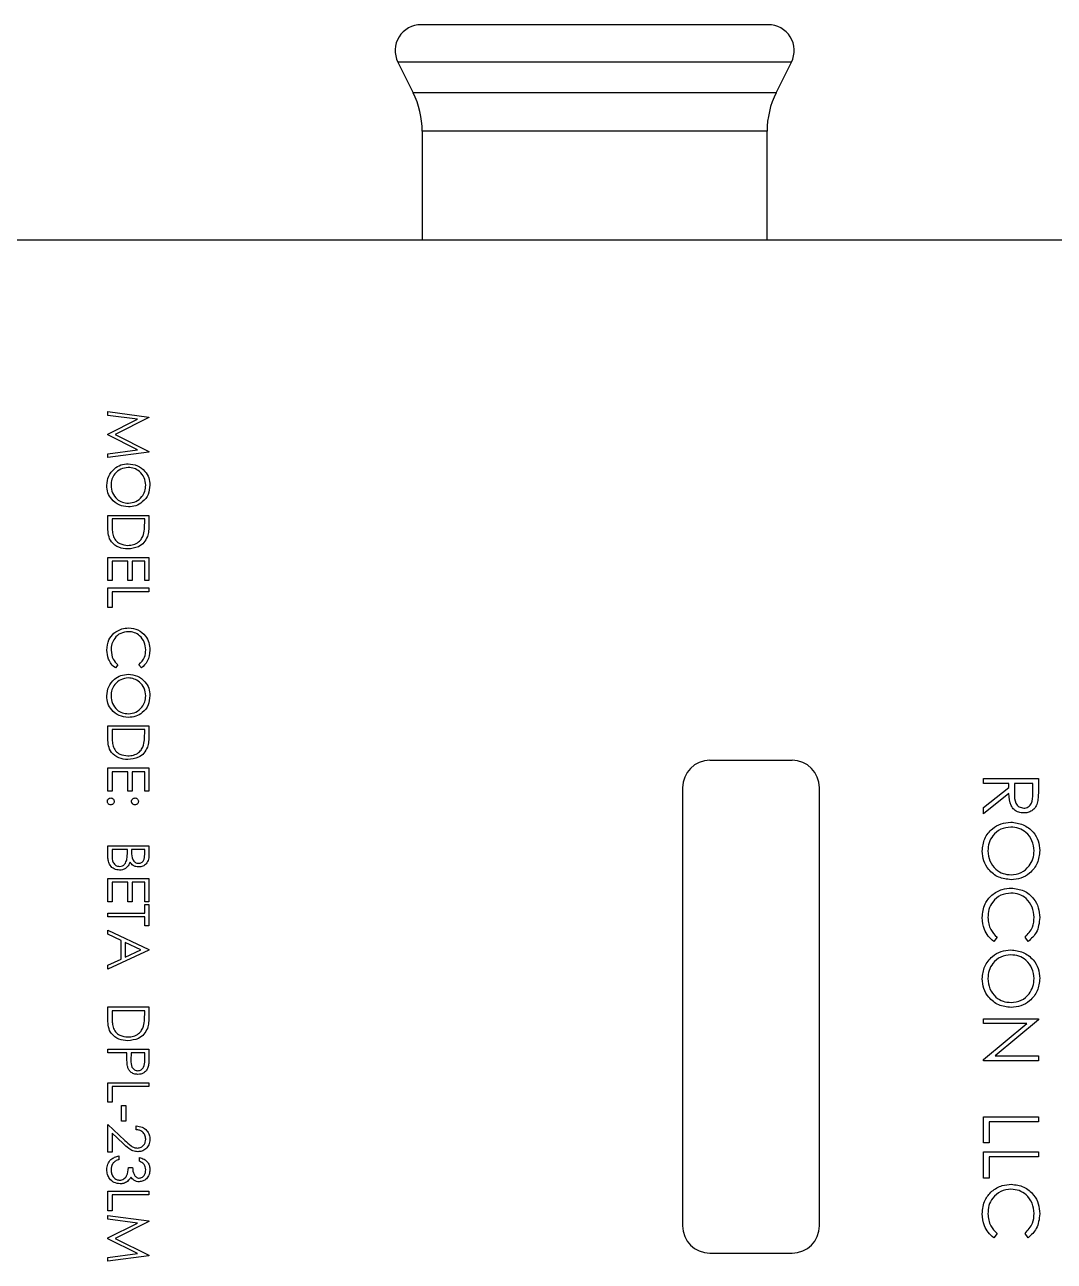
# Model space of a CAD drawing. Extents: x -2384 to 29887, y -2542 to 22350.
# Drawn here: x 1411.3 to 1530.7, y 1133.1 to 1276.5 of the extents above; entities that cross this region are included whole.
import ezdxf

# ---------------------------------------------------------------- set-up
doc = ezdxf.new("R2010")
doc.units = 0
doc.header["$LTSCALE"] = 63.5
doc.header["$MEASUREMENT"] = 0
doc.layers.get('0').update_dxf_attribs({"linetype": 'CONTINUOUS'})
doc.layers.add('A290-7324-X213', color=7, linetype='CONTINUOUS')

msp = doc.modelspace()

# ---------------------------------------------------------------- linework, layer by layer
at = {"lineweight": 0}
for p, q in [((1497.53, 1276.55), (1457.24, 1276.55)), ((1454.55, 1272.21), (1456.33, 1268.66)), ((1500.21, 1272.21), (1454.55, 1272.21)), ((1498.44, 1268.66), (1500.21, 1272.21)), ((1498.44, 1268.66), (1456.33, 1268.66)), ((1497.38, 1264.19), (1457.38, 1264.19)), ((1457.38, 1264.19), (1457.38, 1251.55)), ((1497.38, 1251.55), (1497.38, 1264.19))]:
    msp.add_line(p, q, dxfattribs=at)
for p, q in [((1586.01, 1251.55), (1408.21, 1251.55)), ((1420.91, 1231.67), (1425.67, 1231.04)), ((1420.91, 1231.24), (1420.91, 1231.67)), ((1424.34, 1230.79), (1420.91, 1231.24)), ((1420.91, 1229.06), (1424.34, 1230.79)), ((1425.67, 1230.98), (1421.76, 1229.02)), ((1425.67, 1231.04), (1425.67, 1230.98)), ((1420.91, 1228.97), (1420.91, 1229.06)), ((1424.34, 1227.25), (1420.91, 1228.97)), ((1421.76, 1229.02), (1425.67, 1227.06)), ((1420.91, 1226.79), (1424.34, 1227.25)), ((1425.67, 1226.99), (1420.91, 1226.36)), ((1420.91, 1226.36), (1420.91, 1226.79)), ((1425.67, 1227.06), (1425.67, 1226.99)), ((1420.91, 1219.64), (1425.67, 1219.64)), ((1420.91, 1218.17), (1420.91, 1219.64)), ((1425.18, 1219.22), (1421.4, 1219.22)), ((1421.4, 1219.22), (1421.4, 1218.67)), ((1425.18, 1218.88), (1425.18, 1219.22)), ((1425.67, 1219.64), (1425.67, 1218.68)), ((1420.91, 1212.07), (1420.91, 1214.76)), ((1420.91, 1214.76), (1425.67, 1214.76)), ((1421.4, 1214.33), (1421.4, 1212.07)), ((1423.23, 1214.33), (1421.4, 1214.33)), ((1423.23, 1212.07), (1423.23, 1214.33)), ((1423.72, 1214.33), (1423.72, 1212.07)), ((1425.18, 1214.33), (1423.72, 1214.33)), ((1425.18, 1212.07), (1425.18, 1214.33)), ((1425.67, 1214.76), (1425.67, 1212.07)), ((1421.4, 1212.07), (1420.91, 1212.07)), ((1423.72, 1212.07), (1423.23, 1212.07)), ((1425.67, 1212.07), (1425.18, 1212.07)), ((1420.91, 1211.22), (1425.67, 1211.22)), ((1420.91, 1208.96), (1420.91, 1211.22)), ((1421.4, 1210.79), (1421.4, 1208.96)), ((1425.67, 1210.79), (1421.4, 1210.79)), ((1425.67, 1211.22), (1425.67, 1210.79)), ((1421.4, 1208.96), (1420.91, 1208.96)), ((1422.07, 1202.31), (1421.79, 1201.94)), ((1424.8, 1201.94), (1424.51, 1202.31)), ((1420.91, 1195.22), (1425.67, 1195.22)), ((1420.91, 1193.75), (1420.91, 1195.22)), ((1421.4, 1194.79), (1421.4, 1194.25)), ((1425.18, 1194.79), (1421.4, 1194.79)), ((1425.18, 1194.46), (1425.18, 1194.79)), ((1425.67, 1195.22), (1425.67, 1194.26)), ((1500.28, 1191.22), (1490.76, 1191.22)), ((1420.91, 1187.65), (1420.91, 1190.34)), ((1420.91, 1190.34), (1425.67, 1190.34)), ((1421.4, 1189.91), (1421.4, 1187.65)), ((1423.23, 1189.91), (1421.4, 1189.91)), ((1423.23, 1187.65), (1423.23, 1189.91)), ((1423.72, 1189.91), (1423.72, 1187.65)), ((1425.18, 1189.91), (1423.72, 1189.91)), ((1425.18, 1187.65), (1425.18, 1189.91)), ((1425.67, 1190.34), (1425.67, 1187.65)), ((1522.51, 1189.11), (1528.86, 1189.11)), ((1522.51, 1188.54), (1522.51, 1189.11)), ((1528.86, 1189.11), (1528.86, 1187.84)), ((1421.4, 1187.65), (1420.91, 1187.65)), ((1423.72, 1187.65), (1423.23, 1187.65)), ((1425.67, 1187.65), (1425.18, 1187.65)), ((1487.58, 1188.05), (1487.58, 1137.25)), ((1503.46, 1137.25), (1503.46, 1188.05)), ((1525.44, 1188.54), (1522.51, 1188.54)), ((1522.51, 1185.74), (1525.44, 1188.07)), ((1525.44, 1188.07), (1525.44, 1188.54)), ((1526.09, 1188.54), (1526.08, 1187.37)), ((1528.21, 1188.54), (1526.09, 1188.54)), ((1528.21, 1187.35), (1528.21, 1188.54)), ((1525.44, 1187.37), (1522.51, 1185.04)), ((1522.51, 1185.04), (1522.51, 1185.74)), ((1420.91, 1181.3), (1425.67, 1181.3)), ((1420.91, 1180.01), (1420.91, 1181.3)), ((1421.4, 1180.87), (1421.4, 1180.26)), ((1423.17, 1180.87), (1421.4, 1180.87)), ((1423.17, 1180.59), (1423.17, 1180.87)), ((1423.66, 1180.87), (1423.66, 1180.59)), ((1425.18, 1180.87), (1423.66, 1180.87)), ((1425.18, 1180.29), (1425.18, 1180.87)), ((1425.67, 1181.3), (1425.67, 1180.37)), ((1420.91, 1177.52), (1425.67, 1177.52)), ((1420.91, 1174.83), (1420.91, 1177.52)), ((1425.67, 1177.52), (1425.67, 1174.83)), ((1421.4, 1177.09), (1421.4, 1174.83)), ((1423.23, 1177.09), (1421.4, 1177.09)), ((1423.23, 1174.83), (1423.23, 1177.09)), ((1423.72, 1177.09), (1423.72, 1174.83)), ((1425.18, 1177.09), (1423.72, 1177.09)), ((1425.18, 1174.83), (1425.18, 1177.09)), ((1421.4, 1174.83), (1420.91, 1174.83)), ((1423.72, 1174.83), (1423.23, 1174.83)), ((1425.67, 1174.83), (1425.18, 1174.83)), ((1420.91, 1173.06), (1420.91, 1173.49)), ((1420.91, 1173.49), (1425.18, 1173.49)), ((1425.18, 1174.52), (1425.67, 1174.52)), ((1425.18, 1173.49), (1425.18, 1174.52)), ((1425.67, 1174.52), (1425.67, 1172.02)), ((1425.18, 1173.06), (1420.91, 1173.06)), ((1425.18, 1172.02), (1425.18, 1173.06)), ((1425.67, 1172.02), (1425.18, 1172.02)), ((1420.91, 1171.06), (1420.91, 1171.53)), ((1420.91, 1171.53), (1425.67, 1169.27)), ((1422.44, 1170.34), (1420.91, 1171.06)), ((1422.44, 1168.18), (1422.44, 1170.34)), ((1524.06, 1170.72), (1523.68, 1170.22)), ((1527.69, 1170.22), (1527.31, 1170.72)), ((1425.67, 1169.21), (1420.91, 1167.01)), ((1424.74, 1169.25), (1422.92, 1170.11)), ((1422.92, 1170.11), (1422.92, 1168.41)), ((1422.92, 1168.41), (1424.74, 1169.25)), ((1425.67, 1169.27), (1425.67, 1169.21)), ((1420.91, 1167.48), (1422.44, 1168.18)), ((1420.91, 1167.01), (1420.91, 1167.48)), ((1420.91, 1162.62), (1425.67, 1162.62)), ((1420.91, 1161.14), (1420.91, 1162.62)), ((1421.4, 1162.19), (1421.4, 1161.64)), ((1425.18, 1162.19), (1421.4, 1162.19)), ((1425.18, 1161.85), (1425.18, 1162.19)), ((1425.67, 1162.62), (1425.67, 1161.66)), ((1522.51, 1161.26), (1528.86, 1161.26)), ((1522.51, 1160.69), (1522.51, 1161.26)), ((1522.51, 1156.51), (1527.5, 1160.69)), ((1527.5, 1160.69), (1522.51, 1160.69)), ((1528.86, 1161.14), (1523.86, 1156.95)), ((1528.86, 1161.26), (1528.86, 1161.14)), ((1420.91, 1157.3), (1420.91, 1157.73)), ((1420.91, 1157.73), (1425.67, 1157.73)), ((1425.67, 1157.73), (1425.67, 1156.8)), ((1423.11, 1157.3), (1420.91, 1157.3)), ((1423.11, 1156.96), (1423.11, 1157.3)), ((1423.6, 1157.3), (1423.58, 1156.47)), ((1425.18, 1157.3), (1423.6, 1157.3)), ((1425.18, 1156.43), (1425.18, 1157.3)), ((1522.51, 1156.38), (1522.51, 1156.51)), ((1528.86, 1156.38), (1522.51, 1156.38)), ((1523.86, 1156.95), (1528.86, 1156.95)), ((1528.86, 1156.95), (1528.86, 1156.38)), ((1420.91, 1151.57), (1420.91, 1153.82)), ((1420.91, 1153.82), (1425.67, 1153.82)), ((1421.4, 1153.4), (1421.4, 1151.57)), ((1425.67, 1153.4), (1421.4, 1153.4)), ((1425.67, 1153.82), (1425.67, 1153.4)), ((1421.4, 1151.57), (1420.91, 1151.57)), ((1422.5, 1149.37), (1422.5, 1151.2)), ((1422.5, 1151.2), (1422.98, 1151.2)), ((1422.98, 1151.2), (1422.98, 1149.37)), ((1420.91, 1149), (1422.88, 1147.15)), ((1420.91, 1145.77), (1420.91, 1149)), ((1422.98, 1149.37), (1422.5, 1149.37)), ((1424.21, 1148.39), (1424.21, 1148.82)), ((1522.51, 1149.87), (1528.86, 1149.87)), ((1522.51, 1146.85), (1522.51, 1149.87)), ((1523.16, 1149.3), (1523.16, 1146.85)), ((1528.86, 1149.3), (1523.16, 1149.3)), ((1528.86, 1149.87), (1528.86, 1149.3)), ((1421.4, 1147.98), (1421.4, 1145.77)), ((1422.67, 1146.79), (1421.4, 1147.98)), ((1523.16, 1146.85), (1522.51, 1146.85)), ((1421.4, 1145.77), (1420.91, 1145.77)), ((1422.19, 1145.34), (1422.19, 1144.91)), ((1424.57, 1144.73), (1424.57, 1145.15)), ((1522.51, 1145.8), (1528.86, 1145.8)), ((1522.51, 1142.78), (1522.51, 1145.8)), ((1528.86, 1145.23), (1523.16, 1145.23)), ((1523.16, 1145.23), (1523.16, 1142.78)), ((1528.86, 1145.8), (1528.86, 1145.23)), ((1423.29, 1143.99), (1423.78, 1143.99)), ((1523.16, 1142.78), (1522.51, 1142.78)), ((1420.91, 1138.99), (1420.91, 1141.25)), ((1420.91, 1141.25), (1425.67, 1141.25)), ((1421.4, 1140.82), (1421.4, 1138.99)), ((1425.67, 1140.82), (1421.4, 1140.82)), ((1425.67, 1141.25), (1425.67, 1140.82)), ((1421.4, 1138.99), (1420.91, 1138.99)), ((1420.91, 1138.44), (1425.67, 1137.81)), ((1420.91, 1138.01), (1420.91, 1138.44)), ((1424.34, 1137.55), (1420.91, 1138.01)), ((1420.91, 1135.83), (1424.34, 1137.55)), ((1425.67, 1137.75), (1421.76, 1135.78)), ((1425.67, 1137.81), (1425.67, 1137.75)), ((1524.06, 1136.36), (1523.68, 1135.86)), ((1527.69, 1135.86), (1527.31, 1136.36)), ((1420.91, 1135.73), (1420.91, 1135.83)), ((1424.34, 1134.01), (1420.91, 1135.73)), ((1421.76, 1135.78), (1425.67, 1133.82)), ((1420.91, 1133.56), (1424.34, 1134.01)), ((1425.67, 1133.76), (1420.91, 1133.13)), ((1420.91, 1133.13), (1420.91, 1133.56)), ((1425.67, 1133.82), (1425.67, 1133.76)), ((1490.76, 1134.07), (1500.28, 1134.07))]:
    msp.add_line(p, q)
for centre, radius, start, end in [((1457.24, 1273.55), 3, 90, 206.5651), ((1497.53, 1273.55), 3, 333.4349, 90), ((1447.38, 1264.19), 10, 0, 26.5651), ((1507.38, 1264.19), 10, 153.4349, 180)]:
    msp.add_arc(centre, radius, start, end, dxfattribs=at)
for centre, start, end in [((1490.76, 1188.05), 90, 180), ((1500.28, 1188.05), 0, 90), ((1490.76, 1137.25), 180, 270), ((1500.28, 1137.25), 270, 0)]:
    msp.add_arc(centre, 3.18, start, end)
for points, knots in [([(1420.79, 1223.12), (1420.83, 1223.49), (1420.91, 1224.22), (1421.58, 1225.04), (1422.4, 1225.55), (1422.98, 1225.6), (1423.27, 1225.63)], [0, 0, 0, 0, 0.27967, 0.559373, 0.779634, 1, 1, 1, 1]), ([(1423.27, 1225.2), (1422.97, 1225.16), (1422.37, 1225.09), (1421.72, 1224.52), (1421.33, 1223.84), (1421.29, 1223.37), (1421.28, 1223.13)], [0, 0, 0, 0, 0.279416, 0.559077, 0.779478, 1, 1, 1, 1]), ([(1423.27, 1225.63), (1423.64, 1225.58), (1424.37, 1225.5), (1425.21, 1224.84), (1425.71, 1224.02), (1425.76, 1223.44), (1425.79, 1223.16)], [0, 0, 0, 0, 0.279739, 0.55933, 0.779683, 1, 1, 1, 1]), ([(1425.3, 1223.13), (1425.27, 1223.44), (1425.19, 1224.04), (1424.66, 1224.72), (1423.98, 1225.14), (1423.51, 1225.18), (1423.27, 1225.2)], [0, 0, 0, 0, 0.279626, 0.559357, 0.779634, 1, 1, 1, 1]), ([(1423.29, 1220.62), (1422.92, 1220.66), (1422.18, 1220.75), (1421.36, 1221.43), (1420.86, 1222.25), (1420.81, 1222.83), (1420.79, 1223.12)], [0, 0, 0, 0, 0.279632, 0.559337, 0.779596, 1, 1, 1, 1]), ([(1421.28, 1223.13), (1421.31, 1222.83), (1421.38, 1222.23), (1421.9, 1221.53), (1422.58, 1221.11), (1423.05, 1221.07), (1423.29, 1221.05)], [0, 0, 0, 0, 0.279833, 0.559384, 0.779652, 1, 1, 1, 1]), ([(1425.79, 1223.16), (1425.75, 1222.78), (1425.68, 1222.04), (1425, 1221.2), (1424.17, 1220.7), (1423.58, 1220.65), (1423.29, 1220.62)], [0, 0, 0, 0, 0.279754, 0.559354, 0.779581, 1, 1, 1, 1]), ([(1423.29, 1221.05), (1423.6, 1221.09), (1424.2, 1221.16), (1424.86, 1221.74), (1425.23, 1222.42), (1425.28, 1222.9), (1425.3, 1223.13)], [0, 0, 0, 0, 0.279466, 0.558866, 0.779511, 1, 1, 1, 1]), ([(1423.23, 1215.74), (1422.87, 1215.77), (1422.16, 1215.84), (1421.31, 1216.46), (1420.93, 1217.33), (1420.92, 1217.89), (1420.91, 1218.17)], [0, 0, 0, 0, 0.280156, 0.55927, 0.778842, 1, 1, 1, 1]), ([(1421.4, 1218.67), (1421.4, 1218.41), (1421.4, 1217.96), (1421.48, 1217.51), (1421.52, 1217.31)], [0, 0, 0, 0, 0.560426, 1, 1, 1, 1]), ([(1425.05, 1217.42), (1425.1, 1217.69), (1425.18, 1218.17), (1425.18, 1218.67), (1425.18, 1218.88)], [0, 0, 0, 0, 0.559542, 1, 1, 1, 1]), ([(1425.67, 1218.68), (1425.67, 1218.4), (1425.67, 1217.89), (1425.55, 1217.39), (1425.5, 1217.17)], [0, 0, 0, 0, 0.5604453, 1, 1, 1, 1]), ([(1421.52, 1217.31), (1421.6, 1217.12), (1421.77, 1216.74), (1422.37, 1216.26), (1422.9, 1216.2), (1423.23, 1216.16)], [0, 0, 0, 0, 0.280545, 0.560987, 1, 1, 1, 1]), ([(1423.23, 1216.16), (1423.45, 1216.18), (1423.9, 1216.21), (1424.46, 1216.51), (1424.86, 1216.93), (1424.99, 1217.26), (1425.05, 1217.42)], [0, 0, 0, 0, 0.280179, 0.559771, 0.779797, 1, 1, 1, 1]), ([(1425.5, 1217.17), (1425.38, 1216.93), (1425.15, 1216.44), (1424.34, 1215.86), (1423.65, 1215.78), (1423.23, 1215.74)], [0, 0, 0, 0, 0.280284, 0.560722, 1, 1, 1, 1]), ([(1421.62, 1205.97), (1421.91, 1206.17), (1422.42, 1206.52), (1423.04, 1206.56), (1423.32, 1206.58)], [0, 0, 0, 0, 0.5590286, 1, 1, 1, 1]), ([(1423.32, 1206.58), (1423.69, 1206.54), (1424.44, 1206.45), (1425.26, 1205.74), (1425.73, 1204.9), (1425.77, 1204.31), (1425.79, 1204.02)], [0, 0, 0, 0, 0.279505, 0.559095, 0.779381, 1, 1, 1, 1]), ([(1420.79, 1204.01), (1420.82, 1204.43), (1420.89, 1205.18), (1421.4, 1205.73), (1421.62, 1205.97)], [0, 0, 0, 0, 0.559804, 1, 1, 1, 1]), ([(1423.29, 1206.15), (1422.98, 1206.11), (1422.36, 1206.04), (1421.7, 1205.45), (1421.33, 1204.74), (1421.29, 1204.25), (1421.28, 1204.01)], [0, 0, 0, 0, 0.279434, 0.558921, 0.779283, 1, 1, 1, 1]), ([(1425.3, 1204.04), (1425.27, 1204.35), (1425.2, 1204.96), (1424.68, 1205.66), (1424, 1206.09), (1423.52, 1206.13), (1423.29, 1206.15)], [0, 0, 0, 0, 0.279855, 0.559481, 0.779678, 1, 1, 1, 1]), ([(1421.79, 1201.94), (1421.62, 1202.08), (1421.28, 1202.38), (1420.88, 1203.08), (1420.82, 1203.66), (1420.79, 1204.01)], [0, 0, 0, 0, 0.280408, 0.560778, 1, 1, 1, 1]), ([(1421.28, 1204.01), (1421.32, 1203.64), (1421.4, 1202.99), (1421.86, 1202.52), (1422.07, 1202.31)], [0, 0, 0, 0, 0.5587722, 1, 1, 1, 1]), ([(1424.51, 1202.31), (1424.77, 1202.59), (1425.23, 1203.08), (1425.28, 1203.75), (1425.3, 1204.04)], [0, 0, 0, 0, 0.558427, 1, 1, 1, 1]), ([(1425.79, 1204.02), (1425.74, 1203.56), (1425.65, 1202.74), (1425.06, 1202.18), (1424.8, 1201.94)], [0, 0, 0, 0, 0.559513, 1, 1, 1, 1]), ([(1420.79, 1198.69), (1420.83, 1199.06), (1420.91, 1199.8), (1421.58, 1200.62), (1422.4, 1201.13), (1422.98, 1201.18), (1423.27, 1201.21)], [0, 0, 0, 0, 0.27967, 0.559373, 0.779634, 1, 1, 1, 1]), ([(1423.27, 1200.78), (1422.97, 1200.74), (1422.37, 1200.67), (1421.72, 1200.09), (1421.33, 1199.42), (1421.29, 1198.95), (1421.28, 1198.71)], [0, 0, 0, 0, 0.279416, 0.559077, 0.779478, 1, 1, 1, 1]), ([(1423.27, 1201.21), (1423.64, 1201.16), (1424.37, 1201.07), (1425.21, 1200.42), (1425.71, 1199.6), (1425.76, 1199.02), (1425.79, 1198.73)], [0, 0, 0, 0, 0.279739, 0.55933, 0.779683, 1, 1, 1, 1]), ([(1425.3, 1198.71), (1425.27, 1199.01), (1425.19, 1199.61), (1424.66, 1200.3), (1423.98, 1200.71), (1423.51, 1200.76), (1423.27, 1200.78)], [0, 0, 0, 0, 0.2796262, 0.5593568, 0.7796338, 1, 1, 1, 1]), ([(1423.29, 1196.2), (1422.92, 1196.24), (1422.18, 1196.32), (1421.36, 1197), (1420.86, 1197.82), (1420.81, 1198.4), (1420.79, 1198.69)], [0, 0, 0, 0, 0.279632, 0.559337, 0.779596, 1, 1, 1, 1]), ([(1421.28, 1198.71), (1421.31, 1198.41), (1421.38, 1197.8), (1421.9, 1197.1), (1422.58, 1196.69), (1423.05, 1196.65), (1423.29, 1196.63)], [0, 0, 0, 0, 0.279833, 0.559384, 0.779652, 1, 1, 1, 1]), ([(1425.79, 1198.73), (1425.75, 1198.36), (1425.68, 1197.61), (1425, 1196.78), (1424.17, 1196.27), (1423.58, 1196.22), (1423.29, 1196.2)], [0, 0, 0, 0, 0.279754, 0.559354, 0.779581, 1, 1, 1, 1]), ([(1423.29, 1196.63), (1423.6, 1196.66), (1424.2, 1196.74), (1424.86, 1197.32), (1425.23, 1198), (1425.28, 1198.47), (1425.3, 1198.71)], [0, 0, 0, 0, 0.279466, 0.558866, 0.779511, 1, 1, 1, 1]), ([(1423.23, 1191.31), (1422.87, 1191.35), (1422.16, 1191.42), (1421.31, 1192.04), (1420.93, 1192.9), (1420.92, 1193.46), (1420.91, 1193.75)], [0, 0, 0, 0, 0.2801558, 0.5592699, 0.7788416, 1, 1, 1, 1]), ([(1421.4, 1194.25), (1421.4, 1193.99), (1421.4, 1193.53), (1421.48, 1193.08), (1421.52, 1192.89)], [0, 0, 0, 0, 0.560426, 1, 1, 1, 1]), ([(1425.05, 1193), (1425.1, 1193.27), (1425.18, 1193.75), (1425.18, 1194.24), (1425.18, 1194.46)], [0, 0, 0, 0, 0.559542, 1, 1, 1, 1]), ([(1425.67, 1194.26), (1425.67, 1193.97), (1425.67, 1193.46), (1425.55, 1192.97), (1425.5, 1192.75)], [0, 0, 0, 0, 0.5604453, 1, 1, 1, 1]), ([(1421.52, 1192.89), (1421.6, 1192.7), (1421.77, 1192.32), (1422.37, 1191.84), (1422.9, 1191.78), (1423.23, 1191.74)], [0, 0, 0, 0, 0.280545, 0.560987, 1, 1, 1, 1]), ([(1423.23, 1191.74), (1423.45, 1191.76), (1423.9, 1191.79), (1424.46, 1192.08), (1424.86, 1192.5), (1424.99, 1192.83), (1425.05, 1193)], [0, 0, 0, 0, 0.280179, 0.559771, 0.779797, 1, 1, 1, 1]), ([(1425.5, 1192.75), (1425.38, 1192.51), (1425.15, 1192.02), (1424.34, 1191.43), (1423.65, 1191.36), (1423.23, 1191.31)], [0, 0, 0, 0, 0.280284, 0.560722, 1, 1, 1, 1]), ([(1528.86, 1187.84), (1528.86, 1187.57), (1528.86, 1187.08), (1528.8, 1186.61), (1528.77, 1186.4)], [0, 0, 0, 0, 0.5602397, 1, 1, 1, 1]), ([(1420.85, 1186.46), (1420.85, 1186.52), (1420.87, 1186.64), (1420.98, 1186.76), (1421.11, 1186.85), (1421.2, 1186.85), (1421.24, 1186.86)], [0, 0, 0, 0, 0.279537, 0.559056, 0.779442, 1, 1, 1, 1]), ([(1421.24, 1186.06), (1421.19, 1186.07), (1421.07, 1186.09), (1420.94, 1186.19), (1420.86, 1186.32), (1420.85, 1186.41), (1420.85, 1186.46)], [0, 0, 0, 0, 0.279539, 0.559327, 0.779689, 1, 1, 1, 1]), ([(1421.24, 1186.86), (1421.3, 1186.85), (1421.42, 1186.84), (1421.55, 1186.73), (1421.63, 1186.6), (1421.64, 1186.51), (1421.64, 1186.46)], [0, 0, 0, 0, 0.279517, 0.559326, 0.779544, 1, 1, 1, 1]), ([(1421.64, 1186.46), (1421.63, 1186.4), (1421.62, 1186.28), (1421.51, 1186.15), (1421.38, 1186.08), (1421.29, 1186.07), (1421.24, 1186.06)], [0, 0, 0, 0, 0.279647, 0.559299, 0.779615, 1, 1, 1, 1]), ([(1423.66, 1186.46), (1423.66, 1186.52), (1423.68, 1186.64), (1423.79, 1186.76), (1423.91, 1186.85), (1424.01, 1186.85), (1424.05, 1186.86)], [0, 0, 0, 0, 0.2796016, 0.559212, 0.7794752, 1, 1, 1, 1]), ([(1424.05, 1186.06), (1423.99, 1186.07), (1423.88, 1186.08), (1423.75, 1186.19), (1423.67, 1186.32), (1423.66, 1186.41), (1423.66, 1186.46)], [0, 0, 0, 0, 0.279576, 0.559284, 0.779552, 1, 1, 1, 1]), ([(1424.05, 1186.86), (1424.11, 1186.85), (1424.23, 1186.84), (1424.36, 1186.73), (1424.44, 1186.6), (1424.45, 1186.51), (1424.45, 1186.46)], [0, 0, 0, 0, 0.279515, 0.559486, 0.779684, 1, 1, 1, 1]), ([(1424.45, 1186.46), (1424.44, 1186.4), (1424.43, 1186.28), (1424.32, 1186.15), (1424.19, 1186.08), (1424.1, 1186.07), (1424.05, 1186.06)], [0, 0, 0, 0, 0.279647, 0.559299, 0.779615, 1, 1, 1, 1]), ([(1527.16, 1185.12), (1526.96, 1185.13), (1526.56, 1185.17), (1526.03, 1185.48), (1525.49, 1186.2), (1525.46, 1186.88), (1525.44, 1187.37)], [0, 0, 0, 0, 0.187115, 0.373967, 0.560898, 1, 1, 1, 1]), ([(1526.08, 1187.37), (1526.08, 1186.98), (1526.08, 1186.49), (1526.4, 1186.01), (1526.69, 1185.76), (1526.97, 1185.72), (1527.16, 1185.69)], [0, 0, 0, 0, 0.499791, 0.625435, 0.751123, 1, 1, 1, 1]), ([(1527.16, 1185.69), (1527.25, 1185.69), (1527.44, 1185.71), (1527.7, 1185.83), (1527.91, 1186.01), (1528.22, 1186.48), (1528.21, 1186.96), (1528.21, 1187.35)], [0, 0, 0, 0, 0.125299, 0.250581, 0.375909, 0.501266, 1, 1, 1, 1]), ([(1528.77, 1186.4), (1528.71, 1186.2), (1528.57, 1185.8), (1528.15, 1185.38), (1527.65, 1185.15), (1527.32, 1185.13), (1527.16, 1185.12)], [0, 0, 0, 0, 0.279836, 0.559487, 0.779616, 1, 1, 1, 1]), ([(1522.35, 1180.71), (1522.4, 1181.2), (1522.51, 1182.19), (1523.41, 1183.28), (1524.5, 1183.96), (1525.27, 1184.02), (1525.66, 1184.06)], [0, 0, 0, 0, 0.27967, 0.559373, 0.779634, 1, 1, 1, 1]), ([(1525.66, 1183.49), (1525.26, 1183.44), (1524.46, 1183.34), (1523.59, 1182.58), (1523.07, 1181.68), (1523.02, 1181.05), (1523, 1180.73)], [0, 0, 0, 0, 0.279416, 0.559077, 0.779478, 1, 1, 1, 1]), ([(1525.66, 1184.06), (1526.15, 1184), (1527.13, 1183.88), (1528.24, 1183.01), (1528.91, 1181.92), (1528.98, 1181.15), (1529.02, 1180.76)], [0, 0, 0, 0, 0.279739, 0.55933, 0.779683, 1, 1, 1, 1]), ([(1528.37, 1180.73), (1528.32, 1181.13), (1528.21, 1181.94), (1527.51, 1182.85), (1526.61, 1183.4), (1525.97, 1183.46), (1525.66, 1183.49)], [0, 0, 0, 0, 0.2796262, 0.5593568, 0.7796338, 1, 1, 1, 1]), ([(1423.11, 1179.7), (1423.13, 1179.86), (1423.17, 1180.16), (1423.17, 1180.46), (1423.17, 1180.59)], [0, 0, 0, 0, 0.5597344, 1, 1, 1, 1]), ([(1423.66, 1180.59), (1423.66, 1180.29), (1423.66, 1179.91), (1423.9, 1179.54), (1424.06, 1179.4), (1424.26, 1179.3), (1424.41, 1179.29), (1424.48, 1179.29)], [0, 0, 0, 0, 0.498643, 0.624072, 0.749445, 0.874745, 1, 1, 1, 1]), ([(1425.67, 1180.37), (1425.67, 1180.17), (1425.66, 1179.76), (1425.42, 1179.22), (1424.97, 1178.91), (1424.65, 1178.88), (1424.49, 1178.86)], [0, 0, 0, 0, 0.281317, 0.559922, 0.779935, 1, 1, 1, 1]), ([(1525.69, 1177.38), (1525.19, 1177.44), (1524.21, 1177.55), (1523.11, 1178.45), (1522.45, 1179.55), (1522.38, 1180.32), (1522.35, 1180.71)], [0, 0, 0, 0, 0.279632, 0.559337, 0.779596, 1, 1, 1, 1]), ([(1523, 1180.73), (1523.04, 1180.33), (1523.13, 1179.52), (1523.83, 1178.59), (1524.74, 1178.04), (1525.37, 1177.98), (1525.69, 1177.95)], [0, 0, 0, 0, 0.279833, 0.559384, 0.779652, 1, 1, 1, 1]), ([(1529.02, 1180.76), (1528.97, 1180.26), (1528.86, 1179.27), (1527.96, 1178.15), (1526.86, 1177.48), (1526.08, 1177.42), (1525.69, 1177.38)], [0, 0, 0, 0, 0.279754, 0.559354, 0.779581, 1, 1, 1, 1]), ([(1525.69, 1177.95), (1526.09, 1178), (1526.9, 1178.1), (1527.77, 1178.87), (1528.28, 1179.79), (1528.34, 1180.42), (1528.37, 1180.73)], [0, 0, 0, 0, 0.279466, 0.558866, 0.779511, 1, 1, 1, 1]), ([(1422.26, 1178.49), (1422.05, 1178.52), (1421.62, 1178.58), (1421.17, 1179), (1420.94, 1179.51), (1420.92, 1179.84), (1420.91, 1180.01)], [0, 0, 0, 0, 0.279153, 0.558619, 0.779042, 1, 1, 1, 1]), ([(1421.4, 1180.26), (1421.4, 1179.95), (1421.4, 1179.49), (1421.76, 1179.07), (1422.03, 1178.94), (1422.19, 1178.93), (1422.26, 1178.92)], [0, 0, 0, 0, 0.49937, 0.748772, 0.874405, 1, 1, 1, 1]), ([(1422.26, 1178.92), (1422.38, 1178.93), (1422.61, 1178.96), (1422.95, 1179.24), (1423.05, 1179.52), (1423.11, 1179.7)], [0, 0, 0, 0, 0.279988, 0.560432, 1, 1, 1, 1]), ([(1423.48, 1179.41), (1423.42, 1179.27), (1423.3, 1178.98), (1422.99, 1178.68), (1422.62, 1178.52), (1422.38, 1178.5), (1422.26, 1178.49)], [0, 0, 0, 0, 0.2803796, 0.5596164, 0.7797413, 1, 1, 1, 1]), ([(1424.49, 1178.86), (1424.38, 1178.87), (1424.15, 1178.88), (1423.77, 1179.04), (1423.59, 1179.27), (1423.48, 1179.41)], [0, 0, 0, 0, 0.280877, 0.561474, 1, 1, 1, 1]), ([(1424.48, 1179.29), (1424.6, 1179.3), (1424.78, 1179.32), (1424.96, 1179.47), (1425.16, 1179.76), (1425.17, 1180.05), (1425.18, 1180.29)], [0, 0, 0, 0, 0.2493, 0.374938, 0.500652, 1, 1, 1, 1]), ([(1523.46, 1175.6), (1523.84, 1175.86), (1524.53, 1176.33), (1525.36, 1176.38), (1525.72, 1176.41)], [0, 0, 0, 0, 0.559029, 1, 1, 1, 1]), ([(1525.72, 1176.41), (1526.22, 1176.35), (1527.21, 1176.23), (1528.3, 1175.29), (1528.93, 1174.16), (1528.99, 1173.38), (1529.02, 1172.99)], [0, 0, 0, 0, 0.279505, 0.559095, 0.779381, 1, 1, 1, 1]), ([(1522.35, 1172.98), (1522.39, 1173.54), (1522.48, 1174.55), (1523.16, 1175.28), (1523.46, 1175.6)], [0, 0, 0, 0, 0.559804, 1, 1, 1, 1]), ([(1525.68, 1175.84), (1525.27, 1175.79), (1524.45, 1175.69), (1523.56, 1174.9), (1523.06, 1173.95), (1523.02, 1173.31), (1523, 1172.99)], [0, 0, 0, 0, 0.279434, 0.558921, 0.779283, 1, 1, 1, 1]), ([(1528.37, 1173.02), (1528.32, 1173.43), (1528.23, 1174.24), (1527.54, 1175.19), (1526.64, 1175.75), (1526, 1175.81), (1525.68, 1175.84)], [0, 0, 0, 0, 0.279855, 0.559481, 0.779678, 1, 1, 1, 1]), ([(1523.68, 1170.22), (1523.45, 1170.41), (1523.01, 1170.81), (1522.46, 1171.75), (1522.39, 1172.51), (1522.35, 1172.98)], [0, 0, 0, 0, 0.280408, 0.560778, 1, 1, 1, 1]), ([(1523, 1172.99), (1523.06, 1172.49), (1523.16, 1171.62), (1523.78, 1170.99), (1524.06, 1170.72)], [0, 0, 0, 0, 0.558772, 1, 1, 1, 1]), ([(1527.31, 1170.72), (1527.65, 1171.08), (1528.27, 1171.74), (1528.34, 1172.63), (1528.37, 1173.02)], [0, 0, 0, 0, 0.558427, 1, 1, 1, 1]), ([(1529.02, 1172.99), (1528.95, 1172.38), (1528.83, 1171.29), (1528.04, 1170.55), (1527.69, 1170.22)], [0, 0, 0, 0, 0.559513, 1, 1, 1, 1]), ([(1522.35, 1165.89), (1522.4, 1166.39), (1522.51, 1167.37), (1523.41, 1168.46), (1524.5, 1169.14), (1525.27, 1169.21), (1525.66, 1169.24)], [0, 0, 0, 0, 0.27967, 0.559373, 0.779634, 1, 1, 1, 1]), ([(1525.66, 1169.24), (1526.15, 1169.18), (1527.13, 1169.07), (1528.24, 1168.2), (1528.91, 1167.1), (1528.98, 1166.33), (1529.02, 1165.94)], [0, 0, 0, 0, 0.279739, 0.55933, 0.779683, 1, 1, 1, 1]), ([(1525.66, 1168.67), (1525.26, 1168.62), (1524.46, 1168.53), (1523.59, 1167.76), (1523.07, 1166.86), (1523.02, 1166.23), (1523, 1165.92)], [0, 0, 0, 0, 0.279416, 0.559077, 0.779478, 1, 1, 1, 1]), ([(1528.37, 1165.92), (1528.32, 1166.32), (1528.21, 1167.12), (1527.51, 1168.04), (1526.61, 1168.59), (1525.97, 1168.64), (1525.66, 1168.67)], [0, 0, 0, 0, 0.279626, 0.559357, 0.779634, 1, 1, 1, 1]), ([(1525.69, 1162.57), (1525.19, 1162.62), (1524.21, 1162.73), (1523.11, 1163.64), (1522.45, 1164.73), (1522.38, 1165.51), (1522.35, 1165.89)], [0, 0, 0, 0, 0.279632, 0.559337, 0.779596, 1, 1, 1, 1]), ([(1523, 1165.92), (1523.04, 1165.51), (1523.13, 1164.71), (1523.83, 1163.77), (1524.74, 1163.22), (1525.37, 1163.17), (1525.69, 1163.14)], [0, 0, 0, 0, 0.279833, 0.559384, 0.779652, 1, 1, 1, 1]), ([(1529.02, 1165.94), (1528.97, 1165.45), (1528.86, 1164.45), (1527.96, 1163.34), (1526.86, 1162.66), (1526.08, 1162.6), (1525.69, 1162.57)], [0, 0, 0, 0, 0.279754, 0.559354, 0.779581, 1, 1, 1, 1]), ([(1525.69, 1163.14), (1526.09, 1163.18), (1526.9, 1163.28), (1527.77, 1164.05), (1528.28, 1164.97), (1528.34, 1165.6), (1528.37, 1165.92)], [0, 0, 0, 0, 0.279466, 0.558866, 0.779511, 1, 1, 1, 1]), ([(1425.05, 1160.39), (1425.1, 1160.66), (1425.18, 1161.15), (1425.18, 1161.64), (1425.18, 1161.85)], [0, 0, 0, 0, 0.559542, 1, 1, 1, 1]), ([(1423.23, 1158.71), (1422.87, 1158.74), (1422.16, 1158.81), (1421.31, 1159.43), (1420.93, 1160.3), (1420.92, 1160.86), (1420.91, 1161.14)], [0, 0, 0, 0, 0.280156, 0.55927, 0.778842, 1, 1, 1, 1]), ([(1421.4, 1161.64), (1421.4, 1161.39), (1421.4, 1160.93), (1421.48, 1160.48), (1421.52, 1160.28)], [0, 0, 0, 0, 0.560426, 1, 1, 1, 1]), ([(1421.52, 1160.28), (1421.6, 1160.09), (1421.77, 1159.71), (1422.37, 1159.23), (1422.9, 1159.17), (1423.23, 1159.14)], [0, 0, 0, 0, 0.280545, 0.560987, 1, 1, 1, 1]), ([(1423.23, 1159.14), (1423.45, 1159.15), (1423.9, 1159.18), (1424.46, 1159.48), (1424.86, 1159.9), (1424.99, 1160.23), (1425.05, 1160.39)], [0, 0, 0, 0, 0.280179, 0.559771, 0.779797, 1, 1, 1, 1]), ([(1425.67, 1161.66), (1425.67, 1161.37), (1425.67, 1160.86), (1425.55, 1160.36), (1425.5, 1160.14)], [0, 0, 0, 0, 0.560445, 1, 1, 1, 1]), ([(1425.5, 1160.14), (1425.38, 1159.9), (1425.15, 1159.42), (1424.34, 1158.83), (1423.65, 1158.75), (1423.23, 1158.71)], [0, 0, 0, 0, 0.280284, 0.560722, 1, 1, 1, 1]), ([(1423.19, 1155.75), (1423.16, 1155.98), (1423.11, 1156.38), (1423.11, 1156.79), (1423.11, 1156.96)], [0, 0, 0, 0, 0.559694, 1, 1, 1, 1]), ([(1423.58, 1156.47), (1423.58, 1156.18), (1423.58, 1155.82), (1423.82, 1155.47), (1424.04, 1155.28), (1424.25, 1155.25), (1424.39, 1155.23)], [0, 0, 0, 0, 0.49972, 0.625368, 0.751035, 1, 1, 1, 1]), ([(1424.39, 1155.23), (1424.53, 1155.25), (1424.73, 1155.28), (1424.95, 1155.46), (1425.19, 1155.8), (1425.19, 1156.15), (1425.18, 1156.43)], [0, 0, 0, 0, 0.2490256, 0.3747335, 0.5004077, 1, 1, 1, 1]), ([(1425.67, 1156.8), (1425.67, 1156.59), (1425.67, 1156.23), (1425.62, 1155.87), (1425.6, 1155.71)], [0, 0, 0, 0, 0.560314, 1, 1, 1, 1]), ([(1424.39, 1154.8), (1424.24, 1154.81), (1423.92, 1154.84), (1423.54, 1155.07), (1423.29, 1155.4), (1423.22, 1155.63), (1423.19, 1155.75)], [0, 0, 0, 0, 0.280099, 0.559324, 0.779458, 1, 1, 1, 1]), ([(1425.6, 1155.71), (1425.55, 1155.57), (1425.44, 1155.28), (1425.12, 1154.98), (1424.75, 1154.82), (1424.51, 1154.81), (1424.39, 1154.8)], [0, 0, 0, 0, 0.27972, 0.559395, 0.779506, 1, 1, 1, 1]), ([(1424.21, 1148.82), (1424.44, 1148.79), (1424.9, 1148.74), (1425.43, 1148.33), (1425.75, 1147.81), (1425.78, 1147.45), (1425.79, 1147.26)], [0, 0, 0, 0, 0.280033, 0.559551, 0.779669, 1, 1, 1, 1]), ([(1425.3, 1147.29), (1425.29, 1147.45), (1425.26, 1147.77), (1424.96, 1148.14), (1424.58, 1148.34), (1424.33, 1148.37), (1424.21, 1148.39)], [0, 0, 0, 0, 0.279729, 0.558969, 0.779193, 1, 1, 1, 1]), ([(1424.38, 1145.83), (1424.19, 1145.85), (1423.81, 1145.88), (1423.24, 1146.26), (1422.89, 1146.59), (1422.67, 1146.79)], [0, 0, 0, 0, 0.279288, 0.559154, 1, 1, 1, 1]), ([(1422.88, 1147.15), (1423.11, 1146.93), (1423.44, 1146.61), (1423.95, 1146.29), (1424.21, 1146.27), (1424.34, 1146.25)], [0, 0, 0, 0, 0.560755, 0.780531, 1, 1, 1, 1]), ([(1424.34, 1146.25), (1424.49, 1146.27), (1424.78, 1146.31), (1425.09, 1146.6), (1425.28, 1146.94), (1425.3, 1147.17), (1425.3, 1147.29)], [0, 0, 0, 0, 0.279151, 0.55896, 0.779341, 1, 1, 1, 1]), ([(1425.79, 1147.26), (1425.77, 1147.05), (1425.73, 1146.63), (1425.35, 1146.16), (1424.88, 1145.87), (1424.54, 1145.84), (1424.38, 1145.83)], [0, 0, 0, 0, 0.2798903, 0.5592237, 0.7795824, 1, 1, 1, 1]), ([(1420.79, 1143.75), (1420.81, 1143.97), (1420.84, 1144.4), (1421.21, 1144.92), (1421.69, 1145.22), (1422.02, 1145.3), (1422.19, 1145.34)], [0, 0, 0, 0, 0.279886, 0.558979, 0.779263, 1, 1, 1, 1]), ([(1421.53, 1144.54), (1421.45, 1144.4), (1421.29, 1144.16), (1421.28, 1143.87), (1421.28, 1143.74)], [0, 0, 0, 0, 0.558748, 1, 1, 1, 1]), ([(1422.19, 1144.91), (1422.05, 1144.87), (1421.81, 1144.79), (1421.62, 1144.61), (1421.53, 1144.54)], [0, 0, 0, 0, 0.560694, 1, 1, 1, 1]), ([(1424.57, 1145.15), (1424.76, 1145.1), (1425.12, 1144.99), (1425.53, 1144.63), (1425.76, 1144.19), (1425.78, 1143.89), (1425.79, 1143.74)], [0, 0, 0, 0, 0.280288, 0.55968, 0.779747, 1, 1, 1, 1]), ([(1425.3, 1143.73), (1425.3, 1143.85), (1425.28, 1144.1), (1425.04, 1144.5), (1424.75, 1144.64), (1424.57, 1144.73)], [0, 0, 0, 0, 0.280622, 0.560395, 1, 1, 1, 1]), ([(1422.32, 1142.1), (1422.09, 1142.14), (1421.62, 1142.2), (1421.11, 1142.65), (1420.83, 1143.2), (1420.8, 1143.56), (1420.79, 1143.75)], [0, 0, 0, 0, 0.279342, 0.558834, 0.779273, 1, 1, 1, 1]), ([(1421.28, 1143.74), (1421.29, 1143.58), (1421.31, 1143.25), (1421.55, 1142.85), (1421.89, 1142.58), (1422.15, 1142.54), (1422.28, 1142.53)], [0, 0, 0, 0, 0.280589, 0.560141, 0.780308, 1, 1, 1, 1]), ([(1422.28, 1142.53), (1422.37, 1142.54), (1422.53, 1142.55), (1422.83, 1142.7), (1423.24, 1143.14), (1423.27, 1143.65), (1423.29, 1143.99)], [0, 0, 0, 0, 0.125576, 0.251167, 0.500604, 1, 1, 1, 1]), ([(1423.78, 1143.99), (1423.8, 1143.73), (1423.84, 1143.32), (1424.12, 1142.93), (1424.36, 1142.79), (1424.49, 1142.78), (1424.56, 1142.77)], [0, 0, 0, 0, 0.499406, 0.748973, 0.87454, 1, 1, 1, 1]), ([(1425.79, 1143.74), (1425.77, 1143.54), (1425.73, 1143.16), (1425.43, 1142.7), (1425.01, 1142.4), (1424.71, 1142.37), (1424.56, 1142.35)], [0, 0, 0, 0, 0.280085, 0.559868, 0.780099, 1, 1, 1, 1]), ([(1424.56, 1142.77), (1424.68, 1142.8), (1424.93, 1142.85), (1425.24, 1143.21), (1425.28, 1143.53), (1425.3, 1143.73)], [0, 0, 0, 0, 0.278884, 0.56004, 1, 1, 1, 1]), ([(1423.17, 1142.39), (1423.02, 1142.29), (1422.76, 1142.13), (1422.46, 1142.11), (1422.32, 1142.1)], [0, 0, 0, 0, 0.55946, 1, 1, 1, 1]), ([(1423.58, 1142.9), (1423.52, 1142.79), (1423.41, 1142.59), (1423.24, 1142.45), (1423.17, 1142.39)], [0, 0, 0, 0, 0.559795, 1, 1, 1, 1]), ([(1424.56, 1142.35), (1424.45, 1142.35), (1424.23, 1142.37), (1423.86, 1142.54), (1423.68, 1142.76), (1423.58, 1142.9)], [0, 0, 0, 0, 0.280508, 0.560792, 1, 1, 1, 1]), ([(1523.46, 1141.25), (1523.84, 1141.51), (1524.53, 1141.98), (1525.36, 1142.03), (1525.72, 1142.05)], [0, 0, 0, 0, 0.559029, 1, 1, 1, 1]), ([(1525.72, 1142.05), (1526.22, 1141.99), (1527.21, 1141.88), (1528.3, 1140.94), (1528.93, 1139.81), (1528.99, 1139.03), (1529.02, 1138.63)], [0, 0, 0, 0, 0.279505, 0.559095, 0.779381, 1, 1, 1, 1]), ([(1522.35, 1138.63), (1522.39, 1139.19), (1522.48, 1140.19), (1523.16, 1140.92), (1523.46, 1141.25)], [0, 0, 0, 0, 0.559804, 1, 1, 1, 1]), ([(1525.68, 1141.48), (1525.27, 1141.43), (1524.45, 1141.34), (1523.56, 1140.54), (1523.06, 1139.6), (1523.02, 1138.95), (1523, 1138.63)], [0, 0, 0, 0, 0.279434, 0.558921, 0.779283, 1, 1, 1, 1]), ([(1528.37, 1138.67), (1528.32, 1139.08), (1528.23, 1139.89), (1527.54, 1140.83), (1526.64, 1141.39), (1526, 1141.45), (1525.68, 1141.48)], [0, 0, 0, 0, 0.279855, 0.559481, 0.779678, 1, 1, 1, 1]), ([(1523.68, 1135.86), (1523.45, 1136.06), (1523.01, 1136.45), (1522.46, 1137.39), (1522.39, 1138.16), (1522.35, 1138.63)], [0, 0, 0, 0, 0.280408, 0.560778, 1, 1, 1, 1]), ([(1523, 1138.63), (1523.06, 1138.14), (1523.16, 1137.26), (1523.78, 1136.64), (1524.06, 1136.36)], [0, 0, 0, 0, 0.558772, 1, 1, 1, 1]), ([(1527.31, 1136.36), (1527.65, 1136.73), (1528.27, 1137.39), (1528.34, 1138.28), (1528.37, 1138.67)], [0, 0, 0, 0, 0.558427, 1, 1, 1, 1]), ([(1529.02, 1138.63), (1528.95, 1138.02), (1528.83, 1136.93), (1528.04, 1136.19), (1527.69, 1135.86)], [0, 0, 0, 0, 0.559513, 1, 1, 1, 1])]:
    msp.add_open_spline(points, degree=3, knots=knots)
at = {"layer": 'A290-7324-X213', "color": 6, "linetype": 'Continuous', "ltscale": 25.4}
for p, q in [((1497.53, 1276.55), (1457.24, 1276.55)), ((1500.21, 1272.21), (1454.55, 1272.21)), ((1454.55, 1272.21), (1456.33, 1268.66)), ((1498.44, 1268.66), (1500.21, 1272.21)), ((1498.44, 1268.66), (1456.33, 1268.66)), ((1497.38, 1264.19), (1457.38, 1264.19)), ((1457.38, 1264.19), (1457.38, 1251.55)), ((1497.38, 1251.55), (1497.38, 1264.19))]:
    msp.add_line(p, q, dxfattribs=at)
for centre, radius, start, end in [((1457.24, 1273.55), 3, 90, 206.5651), ((1497.53, 1273.55), 3, 333.4349, 90), ((1447.38, 1264.19), 10, 0, 26.5651), ((1507.38, 1264.19), 10, 153.4349, 180)]:
    msp.add_arc(centre, radius, start, end, dxfattribs=at)

doc.saveas('drawing.dxf')
